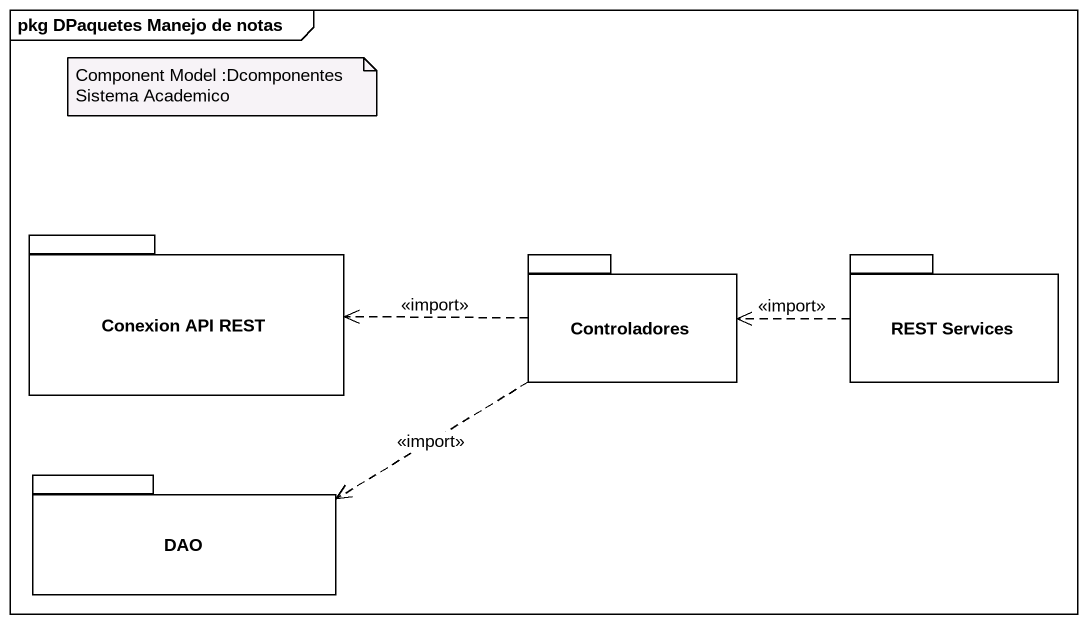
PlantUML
@startuml
mainframe pkg DPaquetes Manejo de notas
package "Conexion API REST" as Conexion_API_REST {
}
package Controladores {
}
package "REST Services" as REST_Services {
}
package DAO {
}
Controladores .left.> Conexion_API_REST : <<import>>
Controladores .left.> DAO : <<import>>
REST_Services .left.> Controladores : <<import>>
note as N1
  Component Model :Dcomponentes Sistema Academico
end note
@enduml
